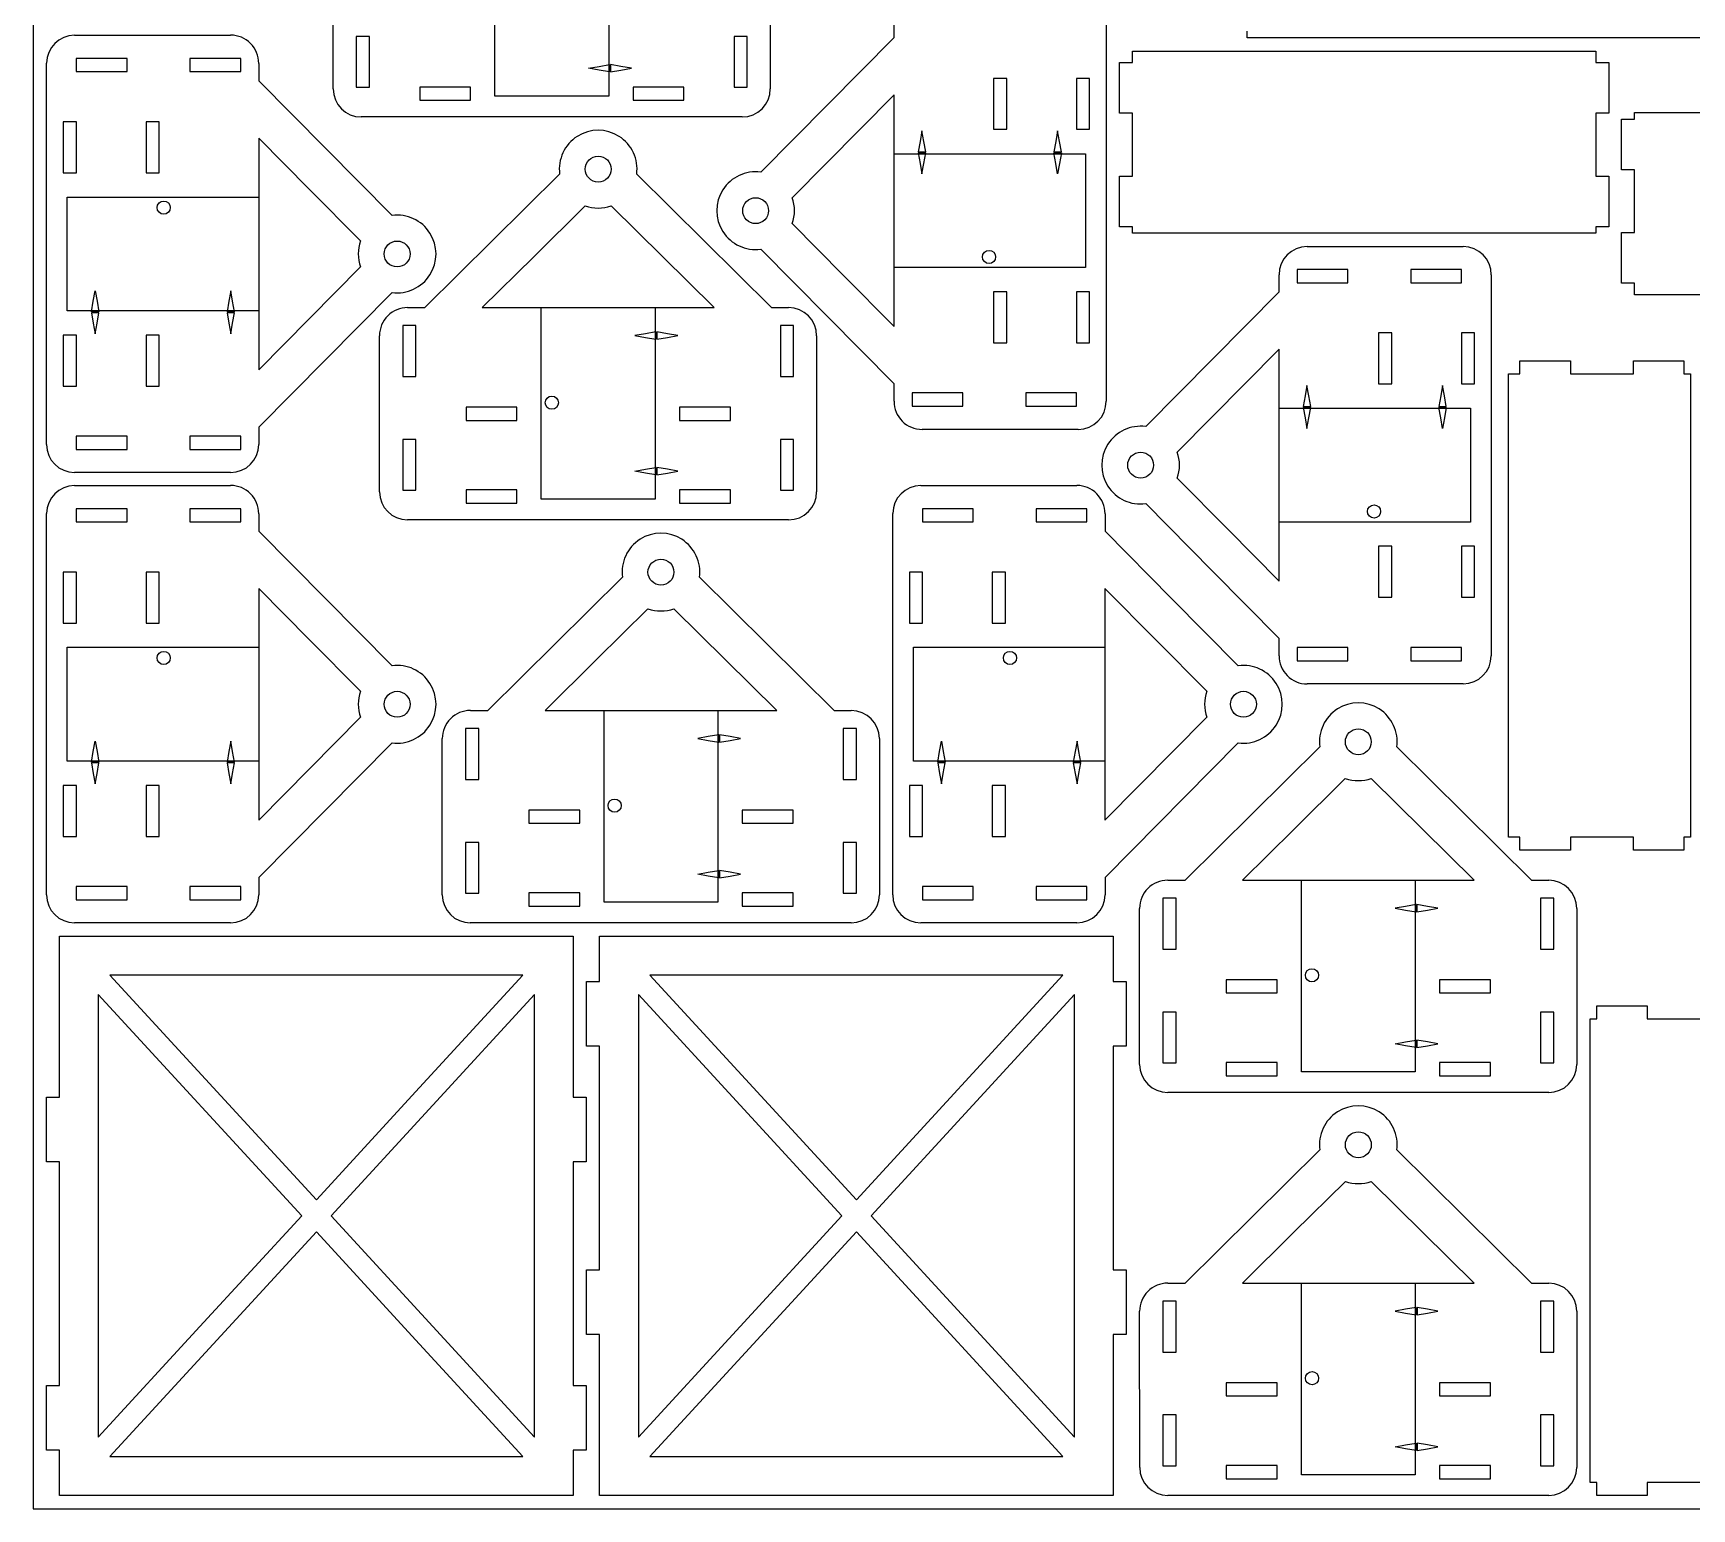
# Model space of a CAD drawing. Extents: x 0 to 1089, y 0 to 874.
# Drawn here: x 0 to 589, y 0 to 524 of the extents above; entities that cross this region are included whole.
import ezdxf

# ---------------------------------------------------------------- set-up
doc = ezdxf.new("R2010")
doc.units = 0
doc.header["$MEASUREMENT"] = 0
doc.layers.add('DEFAULT', color=1, linetype='Continuous')

msp = doc.modelspace()

# ---------------------------------------------------------------- linework, layer by layer
at = {"color": 5}
msp.add_lwpolyline([(0, 0), (1088.57, 0), (1088.57, 873.92), (0, 873.92)], close=True, dxfattribs=at)
at = {"layer": 'DEFAULT', "color": 5}
for p, q in [((163.95, 501.46), (163.95, 569.46)), ((204.38, 569.46), (204.38, 501.46)), ((200.95, 512.06), (204.68, 512.73)), ((204.68, 512.73), (204.68, 512.73)), ((204.68, 512.73), (204.68, 510.62)), ((208.73, 512.06), (205, 512.73)), ((205, 512.73), (205, 512.73)), ((205, 512.73), (205, 510.62)), ((197.22, 511.4), (200.95, 512.06)), ((200.95, 510.73), (197.22, 511.4)), ((204.68, 510.07), (200.95, 510.73)), ((204.68, 510.62), (205, 510.52)), ((205, 510.62), (204.68, 510.52)), ((204.68, 510.52), (204.68, 510.07)), ((205, 510.07), (208.73, 510.73)), ((205, 510.52), (205, 510.07)), ((212.46, 511.4), (208.73, 512.06)), ((208.73, 510.73), (212.46, 511.4)), ((204.38, 501.46), (163.95, 501.46)), ((315.63, 489.14), (314.97, 485.41)), ((316.3, 485.41), (315.63, 489.14)), ((363.78, 489.14), (363.12, 485.41)), ((364.45, 485.41), (363.78, 489.14)), ((314.97, 485.41), (314.3, 481.68)), ((316.96, 481.68), (316.3, 485.41)), ((363.12, 485.41), (362.45, 481.68)), ((365.12, 481.68), (364.45, 485.41)), ((305.72, 481.06), (373.73, 481.06)), ((314.3, 481.68), (314.3, 481.68)), ((314.3, 481.68), (316.19, 481.68)), ((316.3, 481.35), (314.3, 481.35)), ((314.3, 481.35), (314.3, 481.35)), ((314.3, 481.35), (314.97, 477.62)), ((314.97, 477.62), (315.63, 473.89)), ((315.63, 473.89), (316.3, 477.62)), ((316.19, 481.68), (316.3, 481.35)), ((316.41, 481.35), (316.3, 481.68)), ((316.3, 481.68), (316.96, 481.68)), ((316.3, 477.62), (316.96, 481.35)), ((316.96, 481.35), (316.41, 481.35)), ((362.45, 481.68), (362.46, 481.68)), ((363.12, 477.62), (362.45, 481.35)), ((362.45, 481.35), (362.46, 481.35)), ((362.46, 481.68), (364.56, 481.68)), ((362.46, 481.35), (364.56, 481.35)), ((363.78, 473.89), (363.12, 477.62)), ((364.45, 477.62), (363.78, 473.89)), ((365.12, 481.35), (364.45, 477.62)), ((364.56, 481.35), (364.66, 481.68)), ((364.56, 481.68), (364.66, 481.35)), ((364.66, 481.68), (365.12, 481.68)), ((364.66, 481.35), (365.12, 481.35)), ((373.73, 481.06), (373.73, 440.63)), ((12.08, 425.25), (12.08, 465.68)), ((12.08, 465.68), (80.08, 465.68)), ((373.73, 440.63), (305.72, 440.63)), ((21.35, 428.69), (22.02, 432.42)), ((22.02, 432.42), (22.68, 428.69)), ((70.17, 432.42), (69.5, 428.69)), ((70.84, 428.69), (70.17, 432.42)), ((80.08, 425.25), (12.08, 425.25)), ((20.69, 424.96), (21.35, 428.69)), ((21.14, 424.96), (20.69, 424.96)), ((21.14, 424.63), (20.69, 424.63)), ((20.69, 424.63), (21.35, 420.9)), ((21.24, 424.96), (21.14, 424.63)), ((21.24, 424.63), (21.14, 424.96)), ((23.35, 424.96), (21.24, 424.96)), ((23.35, 424.63), (21.24, 424.63)), ((22.68, 428.69), (23.35, 424.96)), ((22.68, 420.9), (23.35, 424.63)), ((23.35, 424.96), (23.35, 424.96)), ((23.35, 424.63), (23.35, 424.63)), ((69.5, 428.69), (68.84, 424.96)), ((68.84, 424.96), (69.4, 424.96)), ((69.5, 424.63), (68.84, 424.63)), ((68.84, 424.63), (69.5, 420.9)), ((69.4, 424.96), (69.5, 424.63)), ((69.5, 424.96), (71.5, 424.96)), ((69.61, 424.63), (69.5, 424.96)), ((71.5, 424.63), (69.61, 424.63)), ((71.5, 424.96), (70.84, 428.69)), ((70.84, 420.9), (71.5, 424.63)), ((71.5, 424.96), (71.5, 424.96)), ((71.5, 424.63), (71.5, 424.63)), ((180.42, 358.41), (180.42, 426.42)), ((220.85, 426.42), (220.85, 358.41)), ((21.35, 420.9), (22.02, 417.17)), ((22.02, 417.17), (22.68, 420.9)), ((69.5, 420.9), (70.17, 417.17)), ((70.17, 417.17), (70.84, 420.9)), ((217.41, 417.17), (213.69, 416.5)), ((213.69, 416.5), (217.41, 415.84)), ((221.14, 417.83), (217.41, 417.17)), ((217.41, 415.84), (221.14, 415.17)), ((221.14, 415.84), (221.14, 417.83)), ((221.14, 417.83), (221.14, 417.83)), ((221.47, 415.95), (221.14, 415.84)), ((221.14, 415.73), (221.47, 415.84)), ((221.14, 415.17), (221.14, 415.73)), ((225.2, 417.17), (221.47, 417.83)), ((221.47, 417.83), (221.47, 417.83)), ((221.47, 417.83), (221.47, 415.95)), ((221.47, 415.84), (221.47, 415.17)), ((221.47, 415.17), (225.2, 415.84)), ((228.93, 416.5), (225.2, 417.17)), ((225.2, 415.84), (228.93, 416.5)), ((451.68, 395.08), (451.01, 391.35)), ((452.34, 398.81), (451.68, 395.08)), ((453.01, 395.08), (452.34, 398.81)), ((453.68, 391.35), (453.01, 395.08)), ((499.83, 395.08), (499.17, 391.35)), ((500.5, 398.81), (499.83, 395.08)), ((501.16, 395.08), (500.5, 398.81)), ((501.83, 391.35), (501.16, 395.08)), ((442.43, 390.73), (510.44, 390.73)), ((451.01, 391.35), (451.02, 391.35)), ((451.02, 391.02), (451.01, 391.02)), ((451.01, 391.02), (451.68, 387.29)), ((451.02, 391.35), (452.9, 391.35)), ((453.01, 391.02), (451.02, 391.02)), ((452.9, 391.35), (453.01, 391.02)), ((453.12, 391.02), (453.01, 391.35)), ((453.01, 391.35), (453.68, 391.35)), ((453.01, 387.29), (453.68, 391.02)), ((453.68, 391.02), (453.12, 391.02)), ((499.17, 391.35), (499.17, 391.35)), ((499.17, 391.35), (501.27, 391.35)), ((499.83, 387.29), (499.17, 391.02)), ((499.17, 391.02), (499.17, 391.02)), ((499.17, 391.02), (501.27, 391.02)), ((501.83, 391.02), (501.16, 387.29)), ((501.27, 391.02), (501.38, 391.35)), ((501.27, 391.35), (501.38, 391.02)), ((501.38, 391.35), (501.83, 391.35)), ((501.38, 391.02), (501.83, 391.02)), ((510.44, 390.73), (510.44, 350.3)), ((451.68, 387.29), (452.34, 383.56)), ((452.34, 383.56), (453.01, 387.29)), ((500.5, 383.56), (499.83, 387.29)), ((501.16, 387.29), (500.5, 383.56)), ((213.69, 368.35), (217.41, 369.02)), ((217.41, 367.69), (213.69, 368.35)), ((217.41, 369.02), (221.14, 369.68)), ((221.14, 367.02), (217.41, 367.69)), ((221.14, 369.68), (221.14, 369.68)), ((221.14, 369.68), (221.14, 367.58)), ((221.14, 367.58), (221.47, 367.47)), ((221.47, 367.58), (221.14, 367.47)), ((221.14, 367.47), (221.14, 367.02)), ((225.2, 369.02), (221.47, 369.68)), ((221.47, 369.68), (221.47, 369.68)), ((221.47, 369.68), (221.47, 367.58)), ((221.47, 367.02), (225.2, 367.69)), ((221.47, 367.47), (221.47, 367.02)), ((228.93, 368.35), (225.2, 369.02)), ((225.2, 367.69), (228.93, 368.35)), ((220.85, 358.41), (180.42, 358.41)), ((510.44, 350.3), (442.43, 350.3)), ((12.08, 265.39), (12.08, 305.83)), ((12.08, 305.83), (80.08, 305.83)), ((312.59, 265.39), (312.59, 305.83)), ((312.59, 305.83), (380.6, 305.83)), ((202.71, 215.36), (202.71, 283.37)), ((243.14, 283.37), (243.14, 215.36)), ((21.35, 268.83), (22.02, 272.56)), ((22.02, 272.56), (22.68, 268.83)), ((70.17, 272.56), (69.5, 268.83)), ((70.84, 268.83), (70.17, 272.56)), ((239.71, 274.12), (235.98, 273.46)), ((235.98, 273.46), (239.71, 272.79)), ((243.44, 274.79), (239.71, 274.12)), ((239.71, 272.79), (243.44, 272.12)), ((243.44, 274.78), (243.44, 274.79)), ((243.44, 272.79), (243.44, 274.78)), ((243.76, 272.9), (243.44, 272.79)), ((243.44, 272.68), (243.76, 272.79)), ((243.44, 272.12), (243.44, 272.68)), ((243.77, 274.79), (243.76, 274.78)), ((243.76, 274.78), (243.76, 272.9)), ((243.76, 272.79), (243.76, 272.12)), ((243.76, 272.12), (247.49, 272.79)), ((247.49, 274.12), (243.77, 274.79)), ((251.22, 273.46), (247.49, 274.12)), ((247.49, 272.79), (251.22, 273.46)), ((321.87, 268.83), (322.53, 272.56)), ((322.53, 272.56), (323.2, 268.83)), ((370.69, 272.56), (370.02, 268.83)), ((371.35, 268.83), (370.69, 272.56)), ((80.08, 265.39), (12.08, 265.39)), ((20.69, 265.1), (21.35, 268.83)), ((21.14, 265.1), (20.69, 265.1)), ((21.24, 265.1), (21.14, 264.77)), ((21.24, 264.77), (21.14, 265.1)), ((23.35, 265.1), (21.24, 265.1)), ((22.68, 268.83), (23.35, 265.1)), ((23.35, 265.1), (23.35, 265.1)), ((69.5, 268.83), (68.84, 265.1)), ((68.84, 265.1), (69.4, 265.1)), ((69.4, 265.1), (69.5, 264.77)), ((69.5, 265.1), (71.5, 265.1)), ((69.61, 264.77), (69.5, 265.1)), ((71.5, 265.1), (70.84, 268.83)), ((71.5, 265.1), (71.5, 265.1)), ((380.6, 265.39), (312.59, 265.39)), ((321.2, 265.1), (321.87, 268.83)), ((321.65, 265.1), (321.2, 265.1)), ((321.76, 265.1), (321.65, 264.77)), ((321.76, 264.77), (321.65, 265.1)), ((323.86, 265.1), (321.76, 265.1)), ((323.2, 268.83), (323.87, 265.1)), ((323.87, 265.1), (323.86, 265.1)), ((370.02, 268.83), (369.36, 265.1)), ((369.36, 265.1), (369.91, 265.1)), ((369.91, 265.1), (370.02, 264.77)), ((370.02, 265.1), (372.02, 265.1)), ((370.13, 264.77), (370.02, 265.1)), ((372.02, 265.1), (371.35, 268.83)), ((372.02, 265.1), (372.02, 265.1)), ((21.14, 264.77), (20.69, 264.77)), ((20.69, 264.77), (21.35, 261.04)), ((23.35, 264.77), (21.24, 264.77)), ((21.35, 261.04), (22.02, 257.31)), ((22.02, 257.31), (22.68, 261.04)), ((22.68, 261.04), (23.35, 264.77)), ((23.35, 264.77), (23.35, 264.77)), ((69.5, 264.77), (68.84, 264.77)), ((68.84, 264.77), (69.5, 261.04)), ((69.5, 261.04), (70.17, 257.31)), ((71.5, 264.77), (69.61, 264.77)), ((70.17, 257.31), (70.84, 261.04)), ((70.84, 261.04), (71.5, 264.77)), ((71.5, 264.77), (71.5, 264.77)), ((321.65, 264.77), (321.2, 264.77)), ((321.2, 264.77), (321.87, 261.04)), ((323.86, 264.77), (321.76, 264.77)), ((321.87, 261.04), (322.53, 257.31)), ((322.53, 257.31), (323.2, 261.04)), ((323.2, 261.04), (323.87, 264.77)), ((323.87, 264.77), (323.86, 264.77)), ((370.02, 264.77), (369.36, 264.77)), ((369.36, 264.77), (370.02, 261.04)), ((370.02, 261.04), (370.69, 257.31)), ((372.02, 264.77), (370.13, 264.77)), ((370.69, 257.31), (371.35, 261.04)), ((371.35, 261.04), (372.02, 264.77)), ((372.02, 264.77), (372.02, 264.77)), ((235.98, 225.3), (239.71, 225.97)), ((239.71, 224.64), (235.98, 225.3)), ((239.71, 225.97), (243.44, 226.63)), ((243.44, 223.97), (239.71, 224.64)), ((243.44, 226.63), (243.44, 226.63)), ((243.44, 226.63), (243.44, 224.53)), ((243.44, 224.53), (243.76, 224.42)), ((243.76, 224.53), (243.44, 224.42)), ((243.44, 224.42), (243.44, 223.97)), ((243.77, 226.63), (243.76, 226.63)), ((243.76, 226.63), (243.76, 224.53)), ((243.76, 223.97), (247.49, 224.64)), ((243.76, 224.42), (243.76, 223.97)), ((247.49, 225.97), (243.77, 226.63)), ((251.22, 225.3), (247.49, 225.97)), ((247.49, 224.64), (251.22, 225.3)), ((450.35, 155.13), (450.35, 223.13)), ((490.78, 223.13), (490.78, 155.13)), ((243.14, 215.36), (202.71, 215.36)), ((487.35, 213.88), (483.62, 213.22)), ((483.62, 213.22), (487.35, 212.55)), ((491.08, 214.55), (487.35, 213.88)), ((487.35, 212.55), (491.08, 211.89)), ((491.08, 212.55), (491.08, 214.55)), ((491.08, 214.55), (491.08, 214.55)), ((491.4, 212.66), (491.08, 212.55)), ((491.08, 212.44), (491.4, 212.55)), ((491.08, 211.89), (491.08, 212.44)), ((495.13, 213.88), (491.4, 214.55)), ((491.4, 214.55), (491.4, 214.55)), ((491.4, 214.55), (491.4, 212.66)), ((491.4, 212.55), (491.4, 211.89)), ((491.4, 211.89), (495.13, 212.55)), ((498.86, 213.22), (495.13, 213.88)), ((495.13, 212.55), (498.86, 213.22)), ((483.62, 165.07), (487.35, 165.73)), ((487.35, 164.4), (483.62, 165.07)), ((487.35, 165.73), (491.08, 166.4)), ((491.08, 166.4), (491.08, 166.4)), ((491.08, 166.4), (491.08, 164.29)), ((495.13, 165.73), (491.4, 166.4)), ((491.4, 166.4), (491.4, 166.4)), ((491.4, 166.4), (491.4, 164.29)), ((498.86, 165.07), (495.13, 165.73)), ((495.13, 164.4), (498.86, 165.07)), ((491.08, 163.74), (487.35, 164.4)), ((491.08, 164.29), (491.4, 164.19)), ((491.4, 164.29), (491.08, 164.19)), ((491.08, 164.19), (491.08, 163.74)), ((491.4, 163.74), (495.13, 164.4)), ((491.4, 164.19), (491.4, 163.74)), ((490.78, 155.13), (450.35, 155.13)), ((450.36, 12.08), (450.36, 80.09)), ((490.79, 80.09), (490.79, 12.08)), ((487.36, 70.84), (483.63, 70.17)), ((491.09, 71.5), (487.36, 70.84)), ((491.09, 69.51), (491.09, 71.5)), ((491.09, 71.5), (491.09, 71.5)), ((495.14, 70.84), (491.42, 71.5)), ((491.42, 71.5), (491.42, 71.5)), ((491.42, 71.5), (491.42, 69.61)), ((498.87, 70.17), (495.14, 70.84)), ((483.63, 70.17), (487.36, 69.51)), ((487.36, 69.51), (491.09, 68.84)), ((491.42, 69.61), (491.09, 69.51)), ((491.09, 69.4), (491.42, 69.51)), ((491.09, 68.84), (491.09, 69.4)), ((491.42, 69.51), (491.42, 68.84)), ((491.42, 68.84), (495.14, 69.51)), ((495.14, 69.51), (498.87, 70.17)), ((483.63, 22.02), (487.36, 22.68)), ((487.36, 21.35), (483.63, 22.02)), ((487.36, 22.68), (491.09, 23.35)), ((491.09, 20.69), (487.36, 21.35)), ((491.09, 23.35), (491.09, 23.35)), ((491.09, 23.35), (491.09, 21.25)), ((491.09, 21.25), (491.42, 21.14)), ((491.42, 21.25), (491.09, 21.14)), ((491.09, 21.14), (491.09, 20.69)), ((495.14, 22.68), (491.42, 23.35)), ((491.42, 23.35), (491.42, 23.35)), ((491.42, 23.35), (491.42, 21.25)), ((491.42, 20.69), (495.14, 21.35)), ((491.42, 21.14), (491.42, 20.69)), ((498.87, 22.02), (495.14, 22.68)), ((495.14, 21.35), (498.87, 22.02)), ((490.79, 12.08), (450.36, 12.08))]:
    msp.add_line(p, q, dxfattribs=at)
at = {"layer": 'DEFAULT'}
for p, q in [((106.52, 504.09), (106.5, 559.5)), ((261.76, 559.5), (261.76, 504.1)), ((305.69, 522.36), (305.69, 528.45)), ((381.07, 528.45), (381.07, 393.16)), ((431.06, 522.23), (431.06, 524.56)), ((14.71, 523.11), (70.12, 523.14)), ((114.75, 522.7), (114.75, 504.64)), ((119.45, 522.7), (114.75, 522.7)), ((119.45, 504.64), (119.45, 522.7)), ((248.89, 522.7), (248.89, 504.64)), ((253.59, 522.7), (248.89, 522.7)), ((253.59, 504.64), (253.59, 522.7)), ((258.36, 474.52), (305.69, 522.36)), ((595.63, 522.23), (431.06, 522.23)), ((4.74, 377.86), (4.74, 513.15)), ((33.32, 514.89), (15.26, 514.89)), ((15.26, 514.89), (15.26, 510.19)), ((33.32, 510.19), (33.32, 514.89)), ((73.7, 514.89), (55.64, 514.89)), ((55.64, 514.89), (55.64, 510.19)), ((73.7, 510.19), (73.7, 514.89)), ((80.11, 513.13), (80.11, 506.97)), ((385.8, 495.43), (385.8, 513.41)), ((385.8, 513.41), (390.4, 513.41)), ((390.4, 513.41), (390.4, 517.5)), ((390.4, 517.5), (554.97, 517.5)), ((554.97, 517.5), (554.97, 513.41)), ((554.97, 513.41), (559.57, 513.41)), ((559.57, 513.41), (559.57, 495.43)), ((15.26, 510.19), (33.32, 510.19)), ((55.64, 510.19), (73.7, 510.19)), ((80.11, 506.97), (103.78, 483.06)), ((345.72, 507.78), (341.03, 507.78)), ((341.03, 507.78), (341.03, 489.73)), ((345.72, 489.73), (345.72, 507.78)), ((375.15, 507.78), (370.46, 507.78)), ((370.46, 507.78), (370.46, 489.73)), ((375.15, 489.73), (375.15, 507.78)), ((114.75, 504.64), (119.45, 504.64)), ((137.29, 504.73), (137.29, 500.03)), ((155.34, 504.73), (137.29, 504.73)), ((155.34, 500.03), (155.34, 504.73)), ((213.05, 504.73), (213.05, 500.03)), ((231.1, 504.73), (213.05, 504.73)), ((231.1, 500.03), (231.1, 504.73)), ((248.89, 504.64), (253.59, 504.64)), ((305.72, 501.98), (269.56, 465.45)), ((305.72, 419.69), (305.72, 501.98)), ((137.29, 500.03), (155.34, 500.03)), ((213.05, 500.03), (231.1, 500.03)), ((390.4, 495.43), (385.8, 495.43)), ((390.4, 473.13), (390.4, 495.43)), ((559.57, 495.43), (554.97, 495.43)), ((554.97, 495.43), (554.97, 473.13)), ((568.64, 493.34), (568.64, 495.66)), ((568.64, 495.66), (733.2, 495.66)), ((15.35, 492.35), (10.65, 492.35)), ((10.65, 492.35), (10.65, 474.29)), ((15.35, 474.29), (15.35, 492.35)), ((44.78, 492.35), (40.08, 492.35)), ((40.08, 492.35), (40.08, 474.29)), ((44.78, 474.29), (44.78, 492.35)), ((251.77, 494.11), (116.48, 494.11)), ((341.03, 489.73), (345.72, 489.73)), ((370.46, 489.73), (375.15, 489.73)), ((564.04, 493.34), (568.64, 493.34)), ((564.04, 475.36), (564.04, 493.34)), ((98.16, 468.35), (80.08, 486.62)), ((80.08, 486.62), (80.08, 404.33)), ((103.78, 483.06), (127.44, 459.15)), ((10.65, 474.29), (15.35, 474.29)), ((40.08, 474.29), (44.78, 474.29)), ((163.05, 450.11), (186.96, 473.78)), ((214.32, 473.78), (262.15, 426.44)), ((385.8, 455.16), (385.8, 473.13)), ((385.8, 473.13), (390.4, 473.13)), ((554.97, 473.13), (559.57, 473.13)), ((559.57, 473.13), (559.57, 455.16)), ((568.64, 475.36), (564.04, 475.36)), ((568.64, 453.07), (568.64, 475.36)), ((116.24, 450.08), (98.16, 468.35)), ((196.02, 462.58), (177.75, 444.5)), ((241.78, 426.42), (205.24, 462.57)), ((269.56, 456.23), (287.64, 437.96)), ((390.4, 455.16), (385.8, 455.16)), ((390.4, 452.84), (390.4, 455.16)), ((559.57, 455.16), (554.97, 455.16)), ((554.97, 455.16), (554.97, 452.84)), ((139.13, 426.44), (163.05, 450.11)), ((554.97, 452.84), (390.4, 452.84)), ((452.39, 448.1), (507.8, 448.1)), ((564.04, 435.09), (564.04, 453.07)), ((564.04, 453.07), (568.64, 453.07)), ((177.75, 444.5), (159.48, 426.42)), ((282.03, 423.25), (258.36, 447.16)), ((80.08, 404.33), (116.24, 440.86)), ((287.64, 437.96), (305.72, 419.69)), ((442.41, 432.03), (442.41, 438.12)), ((466.87, 439.93), (448.82, 439.93)), ((448.82, 439.93), (448.82, 435.23)), ((466.87, 435.23), (466.87, 439.93)), ((507.25, 439.93), (489.2, 439.93)), ((489.2, 439.93), (489.2, 435.23)), ((507.25, 435.23), (507.25, 439.93)), ((517.78, 438.12), (517.78, 302.83)), ((127.44, 431.79), (80.11, 383.95)), ((345.72, 432.02), (341.03, 432.02)), ((341.03, 432.02), (341.03, 413.97)), ((345.72, 413.97), (345.72, 432.02)), ((375.15, 432.02), (370.46, 432.02)), ((370.46, 432.02), (370.46, 413.97)), ((375.15, 413.97), (375.15, 432.02)), ((395.07, 384.19), (442.41, 432.03)), ((448.82, 435.23), (466.87, 435.23)), ((489.2, 435.23), (507.25, 435.23)), ((568.64, 435.09), (564.04, 435.09)), ((568.64, 431), (568.64, 435.09)), ((733.2, 431), (568.64, 431)), ((132.97, 426.44), (139.13, 426.44)), ((159.48, 426.42), (241.78, 426.42)), ((262.15, 426.44), (268.24, 426.44)), ((131.22, 420.03), (131.22, 401.98)), ((135.91, 420.03), (131.22, 420.03)), ((135.91, 401.98), (135.91, 420.03)), ((265.36, 420.03), (265.36, 401.98)), ((270.06, 420.03), (265.36, 420.03)), ((270.06, 401.98), (270.06, 420.03)), ((305.69, 399.34), (282.03, 423.25)), ((15.35, 416.59), (10.65, 416.59)), ((10.65, 416.59), (10.65, 398.53)), ((15.35, 398.53), (15.35, 416.59)), ((44.78, 416.59), (40.08, 416.59)), ((40.08, 416.59), (40.08, 398.53)), ((44.78, 398.53), (44.78, 416.59)), ((122.99, 361.05), (122.96, 416.45)), ((278.22, 416.46), (278.22, 361.05)), ((341.03, 413.97), (345.72, 413.97)), ((370.46, 413.97), (375.15, 413.97)), ((482.44, 417.45), (477.74, 417.45)), ((477.74, 417.45), (477.74, 399.4)), ((482.44, 399.4), (482.44, 417.45)), ((511.87, 417.45), (507.17, 417.45)), ((507.17, 417.45), (507.17, 399.4)), ((511.87, 399.4), (511.87, 417.45)), ((442.43, 411.65), (406.27, 375.12)), ((442.43, 329.36), (442.43, 411.65)), ((527.98, 402.94), (527.98, 407.54)), ((527.98, 407.54), (545.95, 407.54)), ((545.95, 407.54), (545.95, 402.94)), ((568.25, 402.94), (568.25, 407.54)), ((568.25, 407.54), (586.22, 407.54)), ((586.22, 407.54), (586.22, 402.94)), ((131.22, 401.98), (135.91, 401.98)), ((265.36, 401.98), (270.06, 401.98)), ((523.89, 238.38), (523.89, 402.94)), ((523.89, 402.94), (527.98, 402.94)), ((545.95, 402.94), (568.25, 402.94)), ((586.22, 402.94), (588.55, 402.94)), ((588.55, 402.94), (588.55, 238.38)), ((10.65, 398.53), (15.35, 398.53)), ((40.08, 398.53), (44.78, 398.53)), ((305.69, 393.18), (305.69, 399.34)), ((330.16, 396.12), (312.11, 396.12)), ((312.11, 396.12), (312.11, 391.42)), ((330.16, 391.42), (330.16, 396.12)), ((370.54, 396.12), (352.49, 396.12)), ((352.49, 396.12), (352.49, 391.42)), ((370.54, 391.42), (370.54, 396.12)), ((477.74, 399.4), (482.44, 399.4)), ((507.17, 399.4), (511.87, 399.4)), ((153.76, 391.11), (153.76, 386.41)), ((171.81, 391.11), (153.76, 391.11)), ((171.81, 386.41), (171.81, 391.11)), ((229.52, 391.11), (229.52, 386.41)), ((247.57, 391.11), (229.52, 391.11)), ((247.57, 386.41), (247.57, 391.11)), ((312.11, 391.42), (330.16, 391.42)), ((352.49, 391.42), (370.54, 391.42)), ((80.11, 383.95), (80.11, 377.86)), ((153.76, 386.41), (171.81, 386.41)), ((229.52, 386.41), (247.57, 386.41)), ((371.09, 383.2), (315.68, 383.17)), ((33.32, 380.75), (15.26, 380.75)), ((15.26, 380.75), (15.26, 376.05)), ((33.32, 376.05), (33.32, 380.75)), ((73.7, 380.75), (55.64, 380.75)), ((55.64, 380.75), (55.64, 376.05)), ((73.7, 376.05), (73.7, 380.75)), ((131.22, 379.65), (131.22, 361.6)), ((135.91, 379.65), (131.22, 379.65)), ((135.91, 361.6), (135.91, 379.65)), ((265.36, 379.65), (265.36, 361.6)), ((270.06, 379.65), (265.36, 379.65)), ((270.06, 361.6), (270.06, 379.65)), ((15.26, 376.05), (33.32, 376.05)), ((55.64, 376.05), (73.7, 376.05)), ((70.13, 367.88), (14.72, 367.88)), ((406.27, 365.9), (424.35, 347.63)), ((14.71, 363.26), (70.12, 363.28)), ((131.22, 361.6), (135.91, 361.6)), ((153.76, 361.68), (153.76, 356.98)), ((171.81, 361.68), (153.76, 361.68)), ((171.81, 356.98), (171.81, 361.68)), ((229.52, 361.68), (229.52, 356.98)), ((247.57, 361.68), (229.52, 361.68)), ((247.57, 356.98), (247.57, 361.68)), ((265.36, 361.6), (270.06, 361.6)), ((315.23, 363.26), (370.64, 363.28)), ((33.32, 355.03), (15.26, 355.03)), ((15.26, 355.03), (15.26, 350.33)), ((33.32, 350.33), (33.32, 355.03)), ((73.7, 355.03), (55.64, 355.03)), ((55.64, 355.03), (55.64, 350.33)), ((73.7, 350.33), (73.7, 355.03)), ((153.76, 356.98), (171.81, 356.98)), ((229.52, 356.98), (247.57, 356.98)), ((333.83, 355.03), (315.78, 355.03)), ((315.78, 355.03), (315.78, 350.33)), ((333.83, 350.33), (333.83, 355.03)), ((374.21, 355.03), (356.16, 355.03)), ((356.16, 355.03), (356.16, 350.33)), ((374.21, 350.33), (374.21, 355.03)), ((418.74, 332.92), (395.07, 356.83)), ((4.74, 218), (4.74, 353.3)), ((15.26, 350.33), (33.32, 350.33)), ((55.64, 350.33), (73.7, 350.33)), ((80.11, 353.27), (80.11, 347.11)), ((268.24, 351.07), (132.95, 351.07)), ((305.25, 218), (305.25, 353.3)), ((315.78, 350.33), (333.83, 350.33)), ((356.16, 350.33), (374.21, 350.33)), ((380.62, 353.27), (380.62, 347.11)), ((424.35, 347.63), (442.43, 329.36)), ((80.11, 347.11), (103.78, 323.2)), ((380.62, 347.11), (404.29, 323.2)), ((482.44, 341.69), (477.74, 341.69)), ((477.74, 341.69), (477.74, 323.63)), ((482.44, 323.63), (482.44, 341.69)), ((511.87, 341.69), (507.17, 341.69)), ((507.17, 341.69), (507.17, 323.63)), ((511.87, 323.63), (511.87, 341.69)), ((15.35, 332.49), (10.65, 332.49)), ((10.65, 332.49), (10.65, 314.44)), ((15.35, 314.44), (15.35, 332.49)), ((44.78, 332.49), (40.08, 332.49)), ((40.08, 332.49), (40.08, 314.44)), ((44.78, 314.44), (44.78, 332.49)), ((185.34, 307.06), (209.25, 330.73)), ((236.61, 330.73), (284.44, 283.39)), ((315.86, 332.49), (311.17, 332.49)), ((311.17, 332.49), (311.17, 314.44)), ((315.86, 314.44), (315.86, 332.49)), ((345.29, 332.49), (340.59, 332.49)), ((340.59, 332.49), (340.59, 314.44)), ((345.29, 314.44), (345.29, 332.49)), ((442.41, 309.01), (418.74, 332.92)), ((98.16, 308.49), (80.08, 326.76)), ((80.08, 326.76), (80.08, 244.47)), ((398.68, 308.49), (380.6, 326.76)), ((380.6, 326.76), (380.6, 244.47)), ((103.78, 323.2), (127.44, 299.29)), ((218.32, 319.53), (200.05, 301.45)), ((264.07, 283.37), (227.53, 319.53)), ((404.29, 323.2), (427.96, 299.29)), ((477.74, 323.63), (482.44, 323.63)), ((507.17, 323.63), (511.87, 323.63)), ((10.65, 314.44), (15.35, 314.44)), ((40.08, 314.44), (44.78, 314.44)), ((311.17, 314.44), (315.86, 314.44)), ((340.59, 314.44), (345.29, 314.44)), ((116.24, 290.22), (98.16, 308.49)), ((161.43, 283.39), (185.34, 307.06)), ((416.76, 290.22), (398.68, 308.49)), ((442.41, 302.85), (442.41, 309.01)), ((200.05, 301.45), (181.78, 283.37)), ((466.87, 305.79), (448.82, 305.79)), ((448.82, 305.79), (448.82, 301.09)), ((448.82, 301.09), (466.87, 301.09)), ((466.87, 301.09), (466.87, 305.79)), ((507.25, 305.79), (489.2, 305.79)), ((489.2, 305.79), (489.2, 301.09)), ((489.2, 301.09), (507.25, 301.09)), ((507.25, 301.09), (507.25, 305.79)), ((507.8, 292.87), (452.39, 292.84)), ((155.26, 283.39), (161.43, 283.39)), ((181.78, 283.37), (264.07, 283.37)), ((284.44, 283.39), (290.53, 283.39)), ((80.08, 244.47), (116.24, 281.01)), ((153.51, 276.98), (153.51, 258.93)), ((158.21, 276.98), (153.51, 276.98)), ((158.21, 258.93), (158.21, 276.98)), ((287.65, 276.98), (287.65, 258.93)), ((292.35, 276.98), (287.65, 276.98)), ((292.35, 258.93), (292.35, 276.98)), ((380.6, 244.47), (416.76, 281.01)), ((127.44, 271.93), (80.11, 224.1)), ((145.28, 218), (145.26, 273.41)), ((300.52, 273.41), (300.52, 218)), ((427.96, 271.93), (380.62, 224.1)), ((432.98, 246.82), (456.89, 270.49)), ((484.25, 270.49), (532.08, 223.16)), ((465.96, 259.29), (447.69, 241.21)), ((511.71, 223.13), (475.17, 259.29)), ((15.35, 256.73), (10.65, 256.73)), ((10.65, 256.73), (10.65, 238.68)), ((15.35, 238.68), (15.35, 256.73)), ((44.78, 256.73), (40.08, 256.73)), ((40.08, 256.73), (40.08, 238.68)), ((44.78, 238.68), (44.78, 256.73)), ((153.51, 258.93), (158.21, 258.93)), ((287.65, 258.93), (292.35, 258.93)), ((315.86, 256.73), (311.17, 256.73)), ((311.17, 256.73), (311.17, 238.68)), ((315.86, 238.68), (315.86, 256.73)), ((345.29, 256.73), (340.59, 256.73)), ((340.59, 256.73), (340.59, 238.68)), ((345.29, 238.68), (345.29, 256.73)), ((176.05, 248.06), (176.05, 243.36)), ((194.1, 248.06), (176.05, 248.06)), ((194.1, 243.36), (194.1, 248.06)), ((251.81, 248.06), (251.81, 243.36)), ((269.86, 248.06), (251.81, 248.06)), ((269.86, 243.36), (269.86, 248.06)), ((176.05, 243.36), (194.1, 243.36)), ((251.81, 243.36), (269.86, 243.36)), ((409.07, 223.16), (432.98, 246.82)), ((10.65, 238.68), (15.35, 238.68)), ((40.08, 238.68), (44.78, 238.68)), ((153.51, 236.6), (153.51, 218.55)), ((158.21, 236.6), (153.51, 236.6)), ((158.21, 218.55), (158.21, 236.6)), ((287.65, 236.6), (287.65, 218.55)), ((292.35, 236.6), (287.65, 236.6)), ((292.35, 218.55), (292.35, 236.6)), ((311.17, 238.68), (315.86, 238.68)), ((340.59, 238.68), (345.29, 238.68)), ((447.69, 241.21), (429.42, 223.13)), ((527.98, 238.38), (523.89, 238.38)), ((527.98, 233.78), (527.98, 238.38)), ((568.25, 238.38), (545.95, 238.38)), ((545.95, 238.38), (545.95, 233.78)), ((568.25, 233.78), (568.25, 238.38)), ((588.55, 238.38), (586.22, 238.38)), ((586.22, 238.38), (586.22, 233.78)), ((545.95, 233.78), (527.98, 233.78)), ((586.22, 233.78), (568.25, 233.78)), ((80.11, 224.1), (80.11, 218)), ((380.62, 224.1), (380.62, 218)), ((33.32, 220.89), (15.26, 220.89)), ((15.26, 220.89), (15.26, 216.19)), ((33.32, 216.19), (33.32, 220.89)), ((73.7, 220.89), (55.64, 220.89)), ((55.64, 220.89), (55.64, 216.19)), ((73.7, 216.19), (73.7, 220.89)), ((153.51, 218.55), (158.21, 218.55)), ((176.05, 218.63), (176.05, 213.93)), ((194.1, 218.63), (176.05, 218.63)), ((194.1, 213.93), (194.1, 218.63)), ((251.81, 218.63), (251.81, 213.93)), ((269.86, 218.63), (251.81, 218.63)), ((269.86, 213.93), (269.86, 218.63)), ((287.65, 218.55), (292.35, 218.55)), ((333.83, 220.89), (315.78, 220.89)), ((315.78, 220.89), (315.78, 216.19)), ((333.83, 216.19), (333.83, 220.89)), ((374.21, 220.89), (356.16, 220.89)), ((356.16, 220.89), (356.16, 216.19)), ((374.21, 216.19), (374.21, 220.89)), ((402.9, 223.16), (409.07, 223.16)), ((429.42, 223.13), (511.71, 223.13)), ((532.08, 223.16), (538.17, 223.16)), ((15.26, 216.19), (33.32, 216.19)), ((55.64, 216.19), (73.7, 216.19)), ((176.05, 213.93), (194.1, 213.93)), ((251.81, 213.93), (269.86, 213.93)), ((315.78, 216.19), (333.83, 216.19)), ((356.16, 216.19), (374.21, 216.19)), ((392.92, 157.76), (392.9, 213.17)), ((401.15, 216.74), (401.15, 198.69)), ((405.85, 216.74), (401.15, 216.74)), ((405.85, 198.69), (405.85, 216.74)), ((535.29, 216.74), (535.29, 198.69)), ((539.99, 216.74), (535.29, 216.74)), ((539.99, 198.69), (539.99, 216.74)), ((548.16, 213.17), (548.16, 157.77)), ((70.13, 208.02), (14.72, 208.02)), ((290.53, 208.02), (155.24, 208.02)), ((370.64, 208.02), (315.23, 208.02)), ((9.34, 146.17), (9.34, 203.29)), ((9.34, 203.29), (191.79, 203.29)), ((191.79, 203.29), (191.79, 146.17)), ((201.12, 203.29), (383.57, 203.29)), ((201.12, 187.19), (201.12, 203.29)), ((383.57, 203.29), (383.57, 187.19)), ((401.15, 198.69), (405.85, 198.69)), ((535.29, 198.69), (539.99, 198.69)), ((173.9, 189.49), (27.22, 189.49)), ((27.22, 189.49), (100.56, 109.68)), ((137.23, 149.58), (173.9, 189.49)), ((365.69, 189.49), (219.01, 189.49)), ((219.01, 189.49), (255.68, 149.58)), ((292.35, 109.68), (365.69, 189.49)), ((95.36, 104.01), (23.13, 182.6)), ((23.13, 182.6), (23.13, 25.42)), ((177.99, 182.6), (105.77, 104.01)), ((177.99, 25.42), (177.99, 182.6)), ((196.52, 164.19), (196.52, 187.19)), ((196.52, 187.19), (201.12, 187.19)), ((251.03, 143.31), (214.92, 182.6)), ((214.92, 182.6), (214.92, 25.42)), ((369.77, 182.6), (333.66, 143.31)), ((369.77, 25.42), (369.77, 182.6)), ((383.57, 187.19), (388.17, 187.19)), ((388.17, 187.19), (388.17, 164.19)), ((423.69, 187.83), (423.69, 183.13)), ((441.74, 187.83), (423.69, 187.83)), ((423.69, 183.13), (441.74, 183.13)), ((441.74, 183.13), (441.74, 187.83)), ((499.45, 187.83), (499.45, 183.13)), ((517.5, 187.83), (499.45, 187.83)), ((499.45, 183.13), (517.5, 183.13)), ((517.5, 183.13), (517.5, 187.83)), ((555.23, 173.9), (555.23, 178.5)), ((555.23, 178.5), (573.2, 178.5)), ((573.2, 178.5), (573.2, 173.9)), ((401.15, 176.36), (401.15, 158.31)), ((405.85, 176.36), (401.15, 176.36)), ((405.85, 158.31), (405.85, 176.36)), ((535.29, 176.36), (535.29, 158.31)), ((539.99, 176.36), (535.29, 176.36)), ((539.99, 158.31), (539.99, 176.36)), ((552.9, 9.34), (552.9, 173.9)), ((552.9, 173.9), (555.23, 173.9)), ((573.2, 173.9), (595.5, 173.9)), ((201.12, 164.19), (196.52, 164.19)), ((201.12, 84.85), (201.12, 164.19)), ((388.17, 164.19), (383.57, 164.19)), ((383.57, 164.19), (383.57, 84.85)), ((401.15, 158.31), (405.85, 158.31)), ((423.69, 158.4), (423.69, 153.7)), ((441.74, 158.4), (423.69, 158.4)), ((423.69, 153.7), (441.74, 153.7)), ((441.74, 153.7), (441.74, 158.4)), ((499.45, 158.4), (499.45, 153.7)), ((517.5, 158.4), (499.45, 158.4)), ((499.45, 153.7), (517.5, 153.7)), ((517.5, 153.7), (517.5, 158.4)), ((535.29, 158.31), (539.99, 158.31)), ((100.56, 109.68), (137.23, 149.58)), ((255.68, 149.58), (292.35, 109.68)), ((538.17, 147.78), (402.88, 147.78)), ((4.74, 123.18), (4.74, 146.17)), ((4.74, 146.17), (9.34, 146.17)), ((191.79, 146.17), (196.39, 146.17)), ((196.39, 146.17), (196.39, 123.18)), ((287.14, 104.01), (251.03, 143.31)), ((333.66, 143.31), (297.55, 104.01)), ((432.99, 103.78), (456.9, 127.44)), ((484.26, 127.45), (532.09, 80.11)), ((9.34, 123.18), (4.74, 123.18)), ((9.34, 43.83), (9.34, 123.18)), ((196.39, 123.18), (191.79, 123.18)), ((191.79, 123.18), (191.79, 43.83)), ((465.97, 116.24), (447.7, 98.16)), ((511.72, 80.09), (475.18, 116.24)), ((59.24, 64.71), (95.36, 104.01)), ((105.77, 104.01), (141.88, 64.71)), ((214.92, 25.42), (287.14, 104.01)), ((297.55, 104.01), (369.77, 25.42)), ((409.08, 80.11), (432.99, 103.78)), ((100.56, 98.35), (27.22, 18.53)), ((137.23, 58.44), (100.56, 98.35)), ((292.35, 98.35), (255.68, 58.44)), ((365.69, 18.53), (292.35, 98.35)), ((447.7, 98.16), (429.43, 80.09)), ((196.52, 61.85), (196.52, 84.85)), ((196.52, 84.85), (201.12, 84.85)), ((383.57, 84.85), (388.17, 84.85)), ((388.17, 84.85), (388.17, 61.85)), ((402.91, 80.11), (409.08, 80.11)), ((429.43, 80.09), (511.72, 80.09)), ((532.09, 80.11), (538.18, 80.11)), ((401.16, 73.7), (401.16, 55.65)), ((405.86, 73.7), (401.16, 73.7)), ((405.86, 55.65), (405.86, 73.7)), ((535.3, 73.7), (535.3, 55.65)), ((540, 73.7), (535.3, 73.7)), ((540, 55.65), (540, 73.7)), ((392.93, 14.72), (392.91, 70.12)), ((548.17, 70.13), (548.17, 14.72)), ((23.13, 25.42), (59.24, 64.71)), ((141.88, 64.71), (177.99, 25.42)), ((201.12, 61.85), (196.52, 61.85)), ((201.12, 4.74), (201.12, 61.85)), ((388.17, 61.85), (383.57, 61.85)), ((383.57, 61.85), (383.57, 4.74)), ((173.9, 18.53), (137.23, 58.44)), ((255.68, 58.44), (219.01, 18.53)), ((401.16, 55.65), (405.86, 55.65)), ((535.3, 55.65), (540, 55.65)), ((4.74, 20.83), (4.74, 43.83)), ((4.74, 43.83), (9.34, 43.83)), ((191.79, 43.83), (196.39, 43.83)), ((196.39, 43.83), (196.39, 20.83)), ((423.7, 44.78), (423.7, 40.08)), ((441.75, 44.78), (423.7, 44.78)), ((441.75, 40.08), (441.75, 44.78)), ((499.46, 44.78), (499.46, 40.08)), ((517.51, 44.78), (499.46, 44.78)), ((517.51, 40.08), (517.51, 44.78)), ((423.7, 40.08), (441.75, 40.08)), ((499.46, 40.08), (517.51, 40.08)), ((401.16, 33.32), (401.16, 15.27)), ((405.86, 33.32), (401.16, 33.32)), ((405.86, 15.27), (405.86, 33.32)), ((535.3, 33.32), (535.3, 15.27)), ((540, 33.32), (535.3, 33.32)), ((540, 15.27), (540, 33.32)), ((9.34, 20.83), (4.74, 20.83)), ((9.34, 4.74), (9.34, 20.83)), ((27.22, 18.53), (173.9, 18.53)), ((196.39, 20.83), (191.79, 20.83)), ((191.79, 20.83), (191.79, 4.74)), ((219.01, 18.53), (365.69, 18.53)), ((401.16, 15.27), (405.86, 15.27)), ((423.7, 15.35), (423.7, 10.65)), ((441.75, 15.35), (423.7, 15.35)), ((441.75, 10.65), (441.75, 15.35)), ((499.46, 15.35), (499.46, 10.65)), ((517.51, 15.35), (499.46, 15.35)), ((517.51, 10.65), (517.51, 15.35)), ((535.3, 15.27), (540, 15.27)), ((423.7, 10.65), (441.75, 10.65)), ((499.46, 10.65), (517.51, 10.65)), ((555.23, 9.34), (552.9, 9.34)), ((555.23, 4.74), (555.23, 9.34)), ((595.5, 9.34), (573.2, 9.34)), ((573.2, 9.34), (573.2, 4.74)), ((191.79, 4.74), (9.34, 4.74)), ((383.57, 4.74), (201.12, 4.74)), ((538.18, 4.74), (402.89, 4.74)), ((573.2, 4.74), (555.23, 4.74))]:
    msp.add_line(p, q, dxfattribs=at)
for centre in [(200.64, 475.58), (256.55, 460.84), (129.25, 445.47), (393.27, 370.51), (222.93, 332.53), (129.25, 285.61), (429.77, 285.61), (470.57, 272.3), (470.58, 129.25)]:
    msp.add_circle(centre, 4.6, dxfattribs=at)
at = {"layer": 'DEFAULT', "color": 5}
for centre in [(46.35, 461.91), (339.45, 444.4), (184.19, 392.68), (476.16, 354.07), (46.35, 302.06), (346.87, 302.06), (206.48, 249.64), (454.12, 189.4), (454.13, 46.35)]:
    msp.add_circle(centre, 2.34, dxfattribs=at)
at = {"layer": 'DEFAULT'}
for centre, radius, start, end in [((14.72, 513.13), 9.98, 90.02508, 179.86492), ((70.13, 513.16), 9.98, 359.86707, 90.02464), ((116.5, 504.1), 9.98, 180.02497, 269.86539), ((251.77, 504.1), 9.98, 270, 0), ((200.64, 475.58), 13.8, 352.48506, 187.52354), ((256.55, 460.84), 13.8, 82.48479, 277.5236), ((256.55, 460.84), 13.8, 340.47562, 19.48662), ((200.64, 475.58), 13.8, 250.47545, 289.48684), ((129.25, 445.47), 13.8, 262.48511, 97.52321), ((129.25, 445.47), 13.8, 160.47543, 199.48672), ((452.39, 438.12), 9.98, 90, 180), ((507.8, 438.12), 9.98, 0, 90), ((132.95, 416.46), 9.98, 89.86707, 180.02471), ((268.24, 416.46), 9.98, 0, 90), ((315.68, 393.16), 9.98, 179.86707, 270.02511), ((371.08, 393.18), 9.98, 270.02511, 359.86492), ((393.27, 370.51), 13.8, 82.48521, 277.52316), ((14.72, 377.86), 9.98, 180, 270), ((70.13, 377.86), 9.98, 270, 0), ((393.27, 370.51), 13.8, 340.47527, 19.48648), ((14.72, 353.27), 9.98, 90.02508, 179.86492), ((70.13, 353.3), 9.98, 359.86761, 90.02464), ((132.97, 361.05), 9.98, 180.02471, 269.86492), ((268.24, 361.05), 9.98, 270, 0), ((315.23, 353.27), 9.98, 90.02511, 179.86492), ((370.64, 353.3), 9.98, 359.86761, 90.02471), ((222.93, 332.53), 13.8, 352.48477, 187.52358), ((222.93, 332.53), 13.8, 250.4758, 289.48671), ((452.39, 302.83), 9.98, 179.86761, 270.02497), ((507.8, 302.85), 9.98, 270.02497, 359.86492), ((129.25, 285.61), 13.8, 262.48507, 97.52321), ((429.77, 285.61), 13.8, 262.48521, 97.52316), ((129.25, 285.61), 13.8, 160.47543, 199.48645), ((429.77, 285.61), 13.8, 160.4754, 199.48648), ((155.24, 273.41), 9.98, 89.86707, 180.02511), ((290.53, 273.41), 9.98, 0, 90), ((470.57, 272.3), 13.8, 352.48503, 187.52354), ((470.57, 272.3), 13.8, 250.47543, 289.48654), ((14.72, 218), 9.98, 180, 270), ((70.13, 218), 9.98, 270, 0), ((155.26, 218), 9.98, 180.02511, 269.86539), ((290.53, 218), 9.98, 270, 0), ((315.23, 218), 9.98, 180, 270), ((370.64, 218), 9.98, 270, 0), ((402.88, 213.17), 9.98, 89.86761, 180.02471), ((538.17, 213.17), 9.98, 0, 90), ((402.9, 157.77), 9.98, 180.02464, 269.86492), ((538.17, 157.77), 9.98, 270, 0), ((470.58, 129.25), 13.8, 352.48511, 187.52321), ((470.58, 129.25), 13.8, 250.47562, 289.48672), ((402.89, 70.13), 9.98, 89.86707, 180.02464), ((538.18, 70.13), 9.98, 0, 90), ((402.91, 14.72), 9.98, 180.02508, 269.86546), ((538.18, 14.72), 9.98, 270, 0)]:
    msp.add_arc(centre, radius, start, end, dxfattribs=at)

doc.saveas('drawing.dxf')
